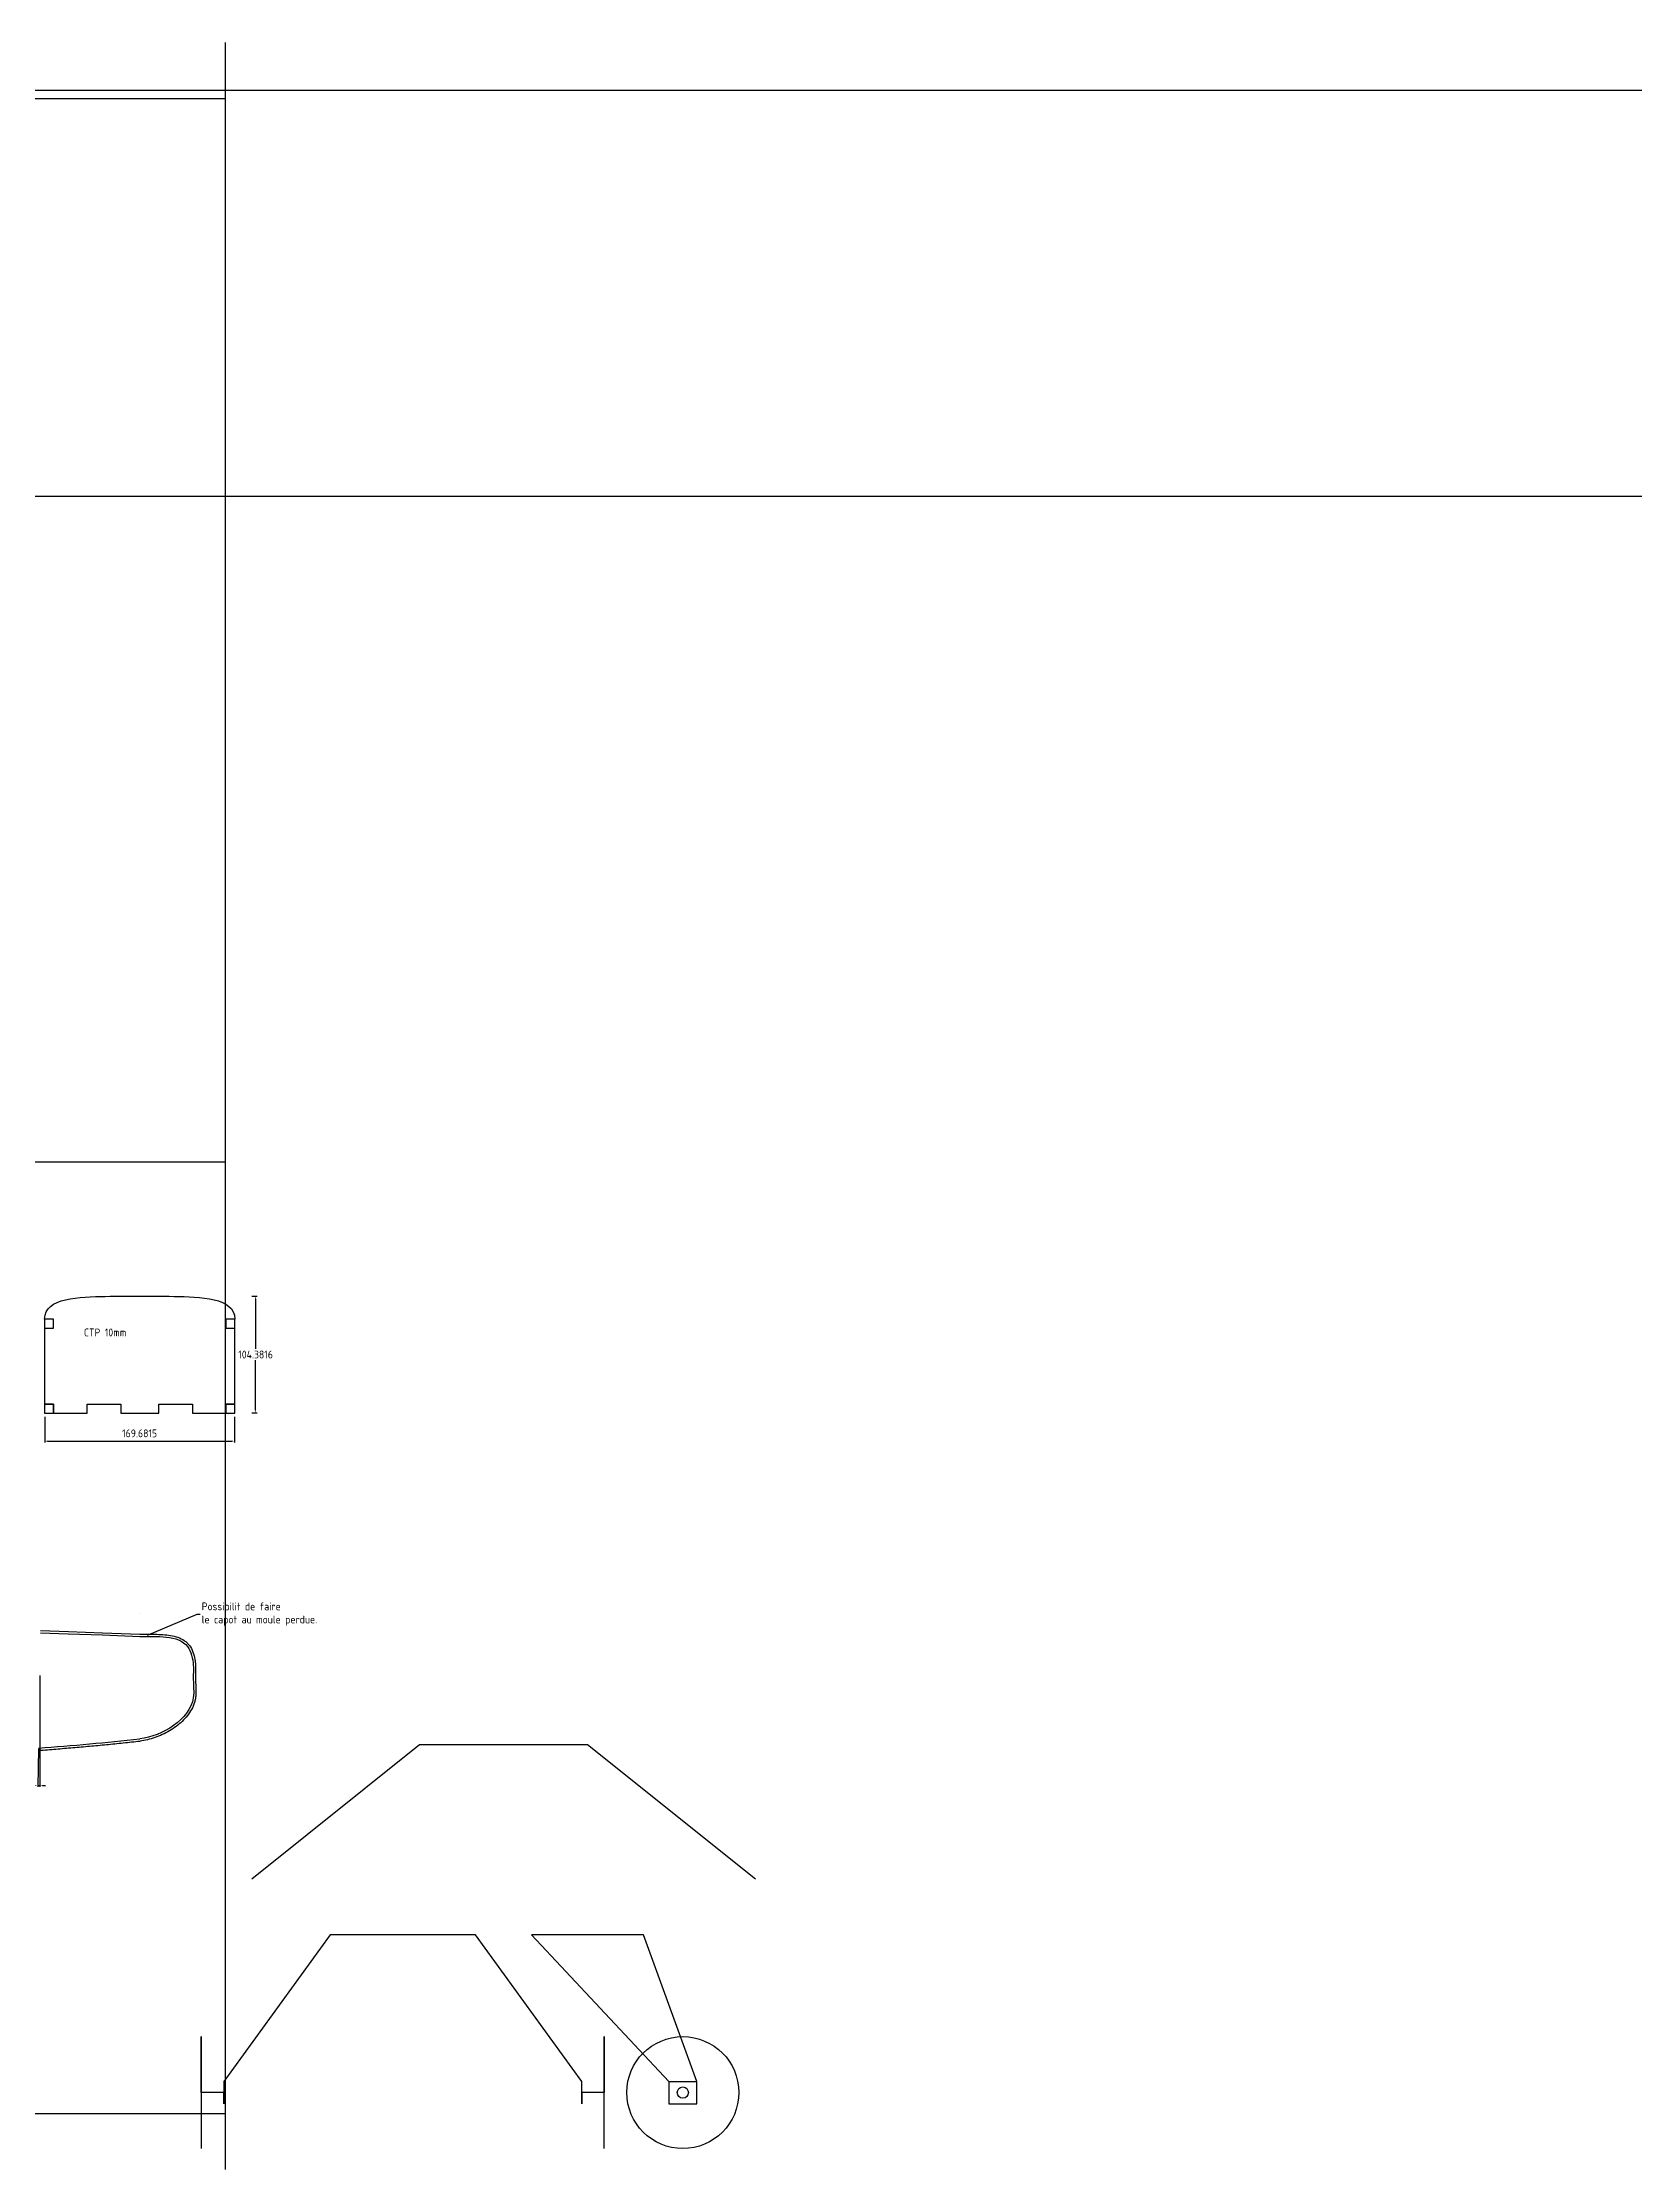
# Model space of a CAD drawing. Extents: x 426 to 4535, y 0 to 2050.
# Drawn here: x 3113 to 4535, y 40 to 1940 of the extents above; entities that cross this region are included whole.
import ezdxf

# ---------------------------------------------------------------- set-up
doc = ezdxf.new("R2010")
doc.units = 0
doc.layers.get('0').update_dxf_attribs({"linetype": 'CONTINUOUS'})
doc.layers.get('DEFPOINTS').update_dxf_attribs({"linetype": 'CONTINUOUS'})
for name, color, linetype in [('COUPLES', 140, 'CONTINUOUS'), ('DIM', 7, 'CONTINUOUS'), ('EQUIPEMENT', 182, 'CONTINUOUS'), ('FUSELAGE', 5, 'CONTINUOUS'), ('PRINT', 9, 'CONTINUOUS')]:
    doc.layers.add(name, color=color, linetype=linetype)
doc.styles.get("Standard").update_dxf_attribs({"font": 'ISOCP', "height": 7})
doc.dimstyles.new('ISO-25', dxfattribs={"dimtxt": 7, "dimasz": 2.5, "dimexe": 1.3, "dimexo": 0.6, "dimgap": 1.5, "dimtad": 0, "dimtih": 1, "dimtoh": 1, "dimdec": 4, "dimtxsty": 'STANDARD', "dimcen": 2.5, "dimazin": 3, "dimtfac": 1, "dimtdec": 4, "dimtmove": 0, "dimatfit": 3, "dimtvp": 1, "dimtolj": 1, "dimtzin": 0})
doc.dimstyles.new('ISO-25$7', dxfattribs={"dimtxt": 7, "dimasz": 2.5, "dimexe": 1.3, "dimexo": 0.6, "dimgap": 1.5, "dimtad": 0, "dimtih": 1, "dimtoh": 1, "dimdec": 4, "dimtxsty": 'STANDARD', "dimcen": 2.5, "dimazin": 3, "dimtfac": 1, "dimtdec": 4, "dimtmove": 0, "dimatfit": 3, "dimtvp": 1, "dimtolj": 1, "dimtzin": 0})

# ---------------------------------------------------------------- blocks, each defined once
blk = doc.blocks.new('*D49')
at = {"color": 0, "linetype": 'BYBLOCK'}
for p, q in [((3110.7, 481.7), (3110.7, 382)), ((3109.4, 416.1), (3108.8, 382.1))]:
    blk.add_line(p, q, dxfattribs=at)
for start, end in [(266.3634, 267.6817), (269, 270), (271.3183, 272.6366)]:
    blk.add_arc((3110.7, 492), 108.7, start, end, dxfattribs=at)
for points in [[(3106.3, 383.8), (3106.3, 383), (3108.8, 383.4)], [(3113.2, 383), (3113.2, 383.8), (3110.7, 383.3)]]:
    blk.add_solid(points, dxfattribs=at)
at = {"layer": 'DEFPOINTS', "color": 0, "linetype": 'BYBLOCK'}
for p in [(3111.2, 519.8), (3110.7, 492), (3110.7, 482.3), (3109.4, 416.7), (3110.1, 383.3)]:
    blk.add_point(p, dxfattribs=at)
at = {"color": 0, "linetype": 'BYBLOCK', "insert": (3101.4, 390.8), "char_height": 7, "attachment_point": 5}
blk.add_mtext('\\A1;1°', dxfattribs=at)
blk = doc.blocks.new('*D86')
at = {"color": 0, "linetype": 'BYBLOCK'}
for p, q in [((3300, 820.5), (3304.8, 820.5)), ((3303.5, 818), (3303.5, 773.3)), ((3303.5, 718.7), (3303.5, 763.3)), ((3300, 716.2), (3304.8, 716.2))]:
    blk.add_line(p, q, dxfattribs=at)
for points in [[(3303.1, 818), (3304, 818), (3303.5, 820.5)], [(3303.1, 718.7), (3304, 718.7), (3303.5, 716.2)]]:
    blk.add_solid(points, dxfattribs=at)
at = {"layer": 'DEFPOINTS', "color": 0, "linetype": 'BYBLOCK'}
for p in [(3299.4, 820.5), (3303.5, 820.5), (3299.4, 716.2)]:
    blk.add_point(p, dxfattribs=at)
at = {"color": 0, "linetype": 'BYBLOCK', "insert": (3303.5, 768.3), "char_height": 7, "attachment_point": 5}
blk.add_mtext('\\A1;104.3816', dxfattribs=at)
blk = doc.blocks.new('*D87')
at = {"color": 0, "linetype": 'BYBLOCK'}
for p, q in [((3115.1, 712.6), (3115.1, 689.6)), ((3284.8, 712.6), (3284.8, 689.6)), ((3117.6, 690.9), (3282.3, 690.9))]:
    blk.add_line(p, q, dxfattribs=at)
for points in [[(3117.6, 691.4), (3117.6, 690.5), (3115.1, 690.9)], [(3282.3, 691.4), (3282.3, 690.5), (3284.8, 690.9)]]:
    blk.add_solid(points, dxfattribs=at)
at = {"layer": 'DEFPOINTS', "color": 0, "linetype": 'BYBLOCK'}
for p in [(3115.1, 713.2), (3284.8, 713.2), (3284.8, 690.9)]:
    blk.add_point(p, dxfattribs=at)
at = {"color": 0, "linetype": 'BYBLOCK', "insert": (3199.9, 697.9), "char_height": 7, "attachment_point": 5}
blk.add_mtext('\\A1;169.6815', dxfattribs=at)
blk = doc.blocks.new('TRAIN')
at = {"layer": 'DIM'}
blk.add_lwpolyline([(180, -191), (180, -91), (180, -141), (160, -141), (160, -151), (160, -131), (65, 0), (-65, 0), (-160, -131), (-160, -151), (-160, -141), (-180, -141), (-180, -91), (-180, -191)], dxfattribs=at)
blk = doc.blocks.new('TRAINPROF')
at = {"layer": 'DIM'}
for points in [[(0, 0), (-100, 0), (22.7, -131), (22.7, -151), (47.7, -151), (47.7, -131), (0, 0)], [(22.7, -131), (47.7, -131)]]:
    blk.add_lwpolyline(points, dxfattribs=at)
for radius in [50, 5]:
    blk.add_circle((35.2, -141), radius, dxfattribs=at)

msp = doc.modelspace()

# ---------------------------------------------------------------- linework, layer by layer
for p in [(1500, 1897.91667), (500, 1535)]:
    msp.add_ray(p, (1, 0))
at = {"layer": 'COUPLES'}
msp.add_lwpolyline([(3115, 800), (3115, 724.02659), (3123, 724.02659), (3123, 716.02659), (3153, 716.02659), (3153, 724.02659), (3183, 724.02659), (3183, 716.02659), (3217, 716.02659), (3217, 724.02659), (3247, 724.02659), (3247, 716.02659), (3277, 716.02659), (3277, 724.02659), (3285, 724.02659), (3285, 800)], dxfattribs=at)
at = {"layer": 'COUPLES', "start_tangent": (0, 1), "end_tangent": (0, -1)}
msp.add_spline([(3115, 800), (3169.22256, 820.26322), (3230.77744, 820.26322), (3285, 800)], degree=3, dxfattribs=at)
at = {"layer": 'EQUIPEMENT'}
msp.add_lwpolyline([(3300, 300), (3450, 420), (3600, 420), (3750, 300)], dxfattribs=at)
at = {"layer": 'FUSELAGE'}
for p, q in [((3200.03942, 536.54871), (3200.03942, 536.54871)), ((3200.03942, 536.54871), (3200.03942, 536.54871)), ((3111.21916, 521.84632), (3136.22226, 520.91613)), ((3111.21916, 519.84494), (3136.1479, 518.91752)), ((3136.1479, 518.91752), (3166.76729, 517.78091)), ((3136.22209, 520.91614), (3166.84148, 519.77953)), ((3166.76729, 517.78091), (3200.03942, 516.54871)), ((3166.84131, 519.77954), (3200.11344, 518.54734))]:
    msp.add_line(p, q, dxfattribs=at)
for points in [[(3123, 800), (3115, 800), (3115, 792), (3123, 792)], [(3285, 800), (3277, 800), (3277, 792), (3285, 792)], [(3123, 724.02659), (3115, 724.02659), (3115, 716.02659), (3123, 716.02659)], [(3285, 724.02659), (3277, 724.02659), (3277, 716.02659), (3285, 716.02659)]]:
    msp.add_lwpolyline(points, close=True, dxfattribs=at)
msp.add_polyline3d([(4535.41667, 350, 0)], dxfattribs=at)
at = {"layer": 'FUSELAGE', "start_tangent": (0.9994931786, -0.0318337238), "end_tangent": (-0.9933989742, -0.1147104092)}
msp.add_spline([(3200.03942, 516.54871), (3242.74208, 507.35136), (3247.82071, 490.75075), (3247.82071, 477.83916), (3247.82071, 461.69967), (3200.03942, 424.99982)], degree=3, dxfattribs=at)
at = {"layer": 'FUSELAGE'}
for points, knots in [([(3200.10309, 518.5477), (3202.15419, 518.48237), (3204.33345, 518.46857), (3208.83808, 518.45542), (3211.16346, 518.45599), (3215.8602, 518.37888), (3218.23073, 518.30126), (3222.92199, 517.97161), (3225.24274, 517.71978), (3229.74362, 516.93816), (3231.9239, 516.4088), (3236.05258, 514.95257), (3238.00082, 514.02529), (3240.65342, 512.23814), (3241.49063, 511.57777), (3243.05807, 510.10728), (3243.78712, 509.29592), (3245.74373, 506.67529), (3246.7642, 504.66078), (3248.3289, 500.41542), (3248.88181, 498.17025), (3249.44521, 494.77693), (3249.58843, 493.64127), (3249.79621, 491.38859), (3249.85954, 490.27144), (3249.95774, 486.98834), (3249.90726, 484.87207), (3249.83972, 481.77721), (3249.81823, 480.75079), (3249.80881, 479.22563), (3249.80944, 478.71838), (3249.82162, 477.70432), (3249.83365, 477.19753), (3249.91695, 474.63468), (3250.05614, 472.52623), (3250.22488, 468.23742), (3250.25358, 466.05702), (3250.04371, 463.34451), (3249.98899, 462.7977), (3249.84969, 461.70578), (3249.76483, 461.16071), (3249.46294, 459.53762), (3249.20067, 458.47304), (3248.23791, 455.31577), (3247.37138, 453.29127), (3245.25318, 449.39009), (3244.00319, 447.51855), (3241.18979, 443.94624), (3239.62642, 442.24542), (3234.55866, 437.41444), (3230.67972, 434.55723), (3222.38863, 429.6756), (3217.9765, 427.65181), (3209.07294, 424.56983), (3204.58172, 423.51104), (3200.26884, 423.01302)], [0, 0, 0, 0, 6.2642490704, 6.2642490704, 12.5284981408, 12.5284981408, 18.7927472113, 18.7927472113, 25.0569962817, 25.0569962817, 31.3212453521, 31.3212453521, 37.5854944225, 37.5854944225, 40.7176189577, 40.7176189577, 43.8497434929, 43.8497434929, 50.1139925633, 50.1139925633, 56.3782416338, 56.3782416338, 59.510366169, 59.510366169, 62.6424907042, 62.6424907042, 68.9067397746, 68.9067397746, 72.0388643098, 72.0388643098, 73.6049265774, 73.6049265774, 75.170988845, 75.170988845, 81.4352379154, 81.4352379154, 87.6994869858, 87.6994869858, 89.2655492534, 89.2655492534, 90.8316115211, 90.8316115211, 93.9637360563, 93.9637360563, 100.2279851267, 100.2279851267, 106.4922341971, 106.4922341971, 112.7564832675, 112.7564832675, 125.2849814083, 125.2849814083, 137.8134795492, 137.8134795492, 150.34197769, 150.34197769, 150.34197769, 150.34197769]), ([(3109.56679, 414.72292), (3115.15842, 415.12532), (3120.16839, 415.51047), (3130.18684, 416.30937), (3135.19532, 416.72313), (3145.21077, 417.57984), (3150.21774, 418.0228), (3160.23011, 418.93852), (3165.23551, 419.41129), (3175.24473, 420.38721), (3180.24854, 420.89037), (3190.25452, 421.92769), (3195.25669, 422.46185), (3200.25803, 423.0118)], [982.708007979, 982.708007979, 982.708007979, 982.708007979, 997.7898917513, 997.7898917513, 1012.8717755237, 1012.8717755237, 1027.953659296, 1027.953659296, 1043.0355430684, 1043.0355430684, 1058.1174268408, 1058.1174268408, 1073.1993106131, 1073.1993106131, 1073.1993106131, 1073.1993106131])]:
    msp.add_open_spline(points, degree=3, knots=knots, dxfattribs=at)
msp.add_open_spline([(3109.41905, 416.71746), (3140.04185, 418.97393), (3170.05638, 421.70283), (3200.03942, 424.99982)], degree=3, dxfattribs=at)
at = {"layer": 'PRINT'}
for p, q in [((3276.34318, 1940.32172), (3276.34318, 40.32172)), ((426.34318, 1890.32172), (3276.34318, 1890.32172)), ((426.34318, 940.32172), (3276.34318, 940.32172)), ((426.34318, 90.32172), (3276.34318, 90.32172))]:
    msp.add_line(p, q, dxfattribs=at)

# ---------------------------------------------------------------- block references
at = {"layer": 'DIM'}
for name, p in [('TRAIN', (3435, 250)), ('TRAINPROF', (3650, 250))]:
    msp.add_blockref(name, p, dxfattribs=at)

# ---------------------------------------------------------------- texts
at = {"layer": 'DIM', "insert": (3150.16548, 791.55966), "char_height": 7, "width": 111.2613262, "attachment_point": 1}
msp.add_mtext('{CTP 10mm}\\P', dxfattribs=at)
at = {"layer": 'DIM', "insert": (3255.3373, 536.43013), "char_height": 7, "attachment_point": 4}
msp.add_mtext('Possibilit de faire\\Ple capot au moule perdue.', dxfattribs=at)

# ---------------------------------------------------------------- dimensions: what is measured, and where the dimension line sits
at = {"layer": 'DIM'}
dim = msp.add_linear_dim(base=(3303.54461, 820.53465), p1=(3299.43468, 716.15305), p2=(3299.43468, 820.53465), angle=90, dimstyle='ISO-25', dxfattribs=at)
dim.commit()
dim.dimension.update_dxf_attribs({"geometry": '*D86', "text_midpoint": (3303.54461, 768.34385)})
dim = msp.add_linear_dim(base=(3284.75635, 690.93726), p1=(3115.07487, 713.22098), p2=(3284.75635, 713.22098), dimstyle='ISO-25', dxfattribs=at)
dim.commit()
dim.dimension.update_dxf_attribs({"geometry": '*D87', "text_midpoint": (3199.91561, 697.93726)})
dim = msp.add_angular_dim_2l(base=(3109.90312, 383.3442), line1=((3110.73312, 492), (3110.73312, 482.32228)), line2=((3111.21916, 519.84502), (3109.41905, 416.71746)), dimstyle='ISO-25', dxfattribs=at)
dim.commit()
dim.dimension.update_dxf_attribs({"geometry": '*D49', "text_midpoint": (3101.43947, 390.76673)})

# ---------------------------------------------------------------- leaders
at = {"layer": 'DIM', "annotation_type": 0, "has_hookline": 1, "hookline_direction": 0, "text_width": 104.3}
msp.add_leader([(3207.00513, 517.47689), (3251.3373, 536.43013), (3253.8373, 536.43013)], dimstyle='ISO-25$7', dxfattribs=at)

doc.saveas('drawing.dxf')
